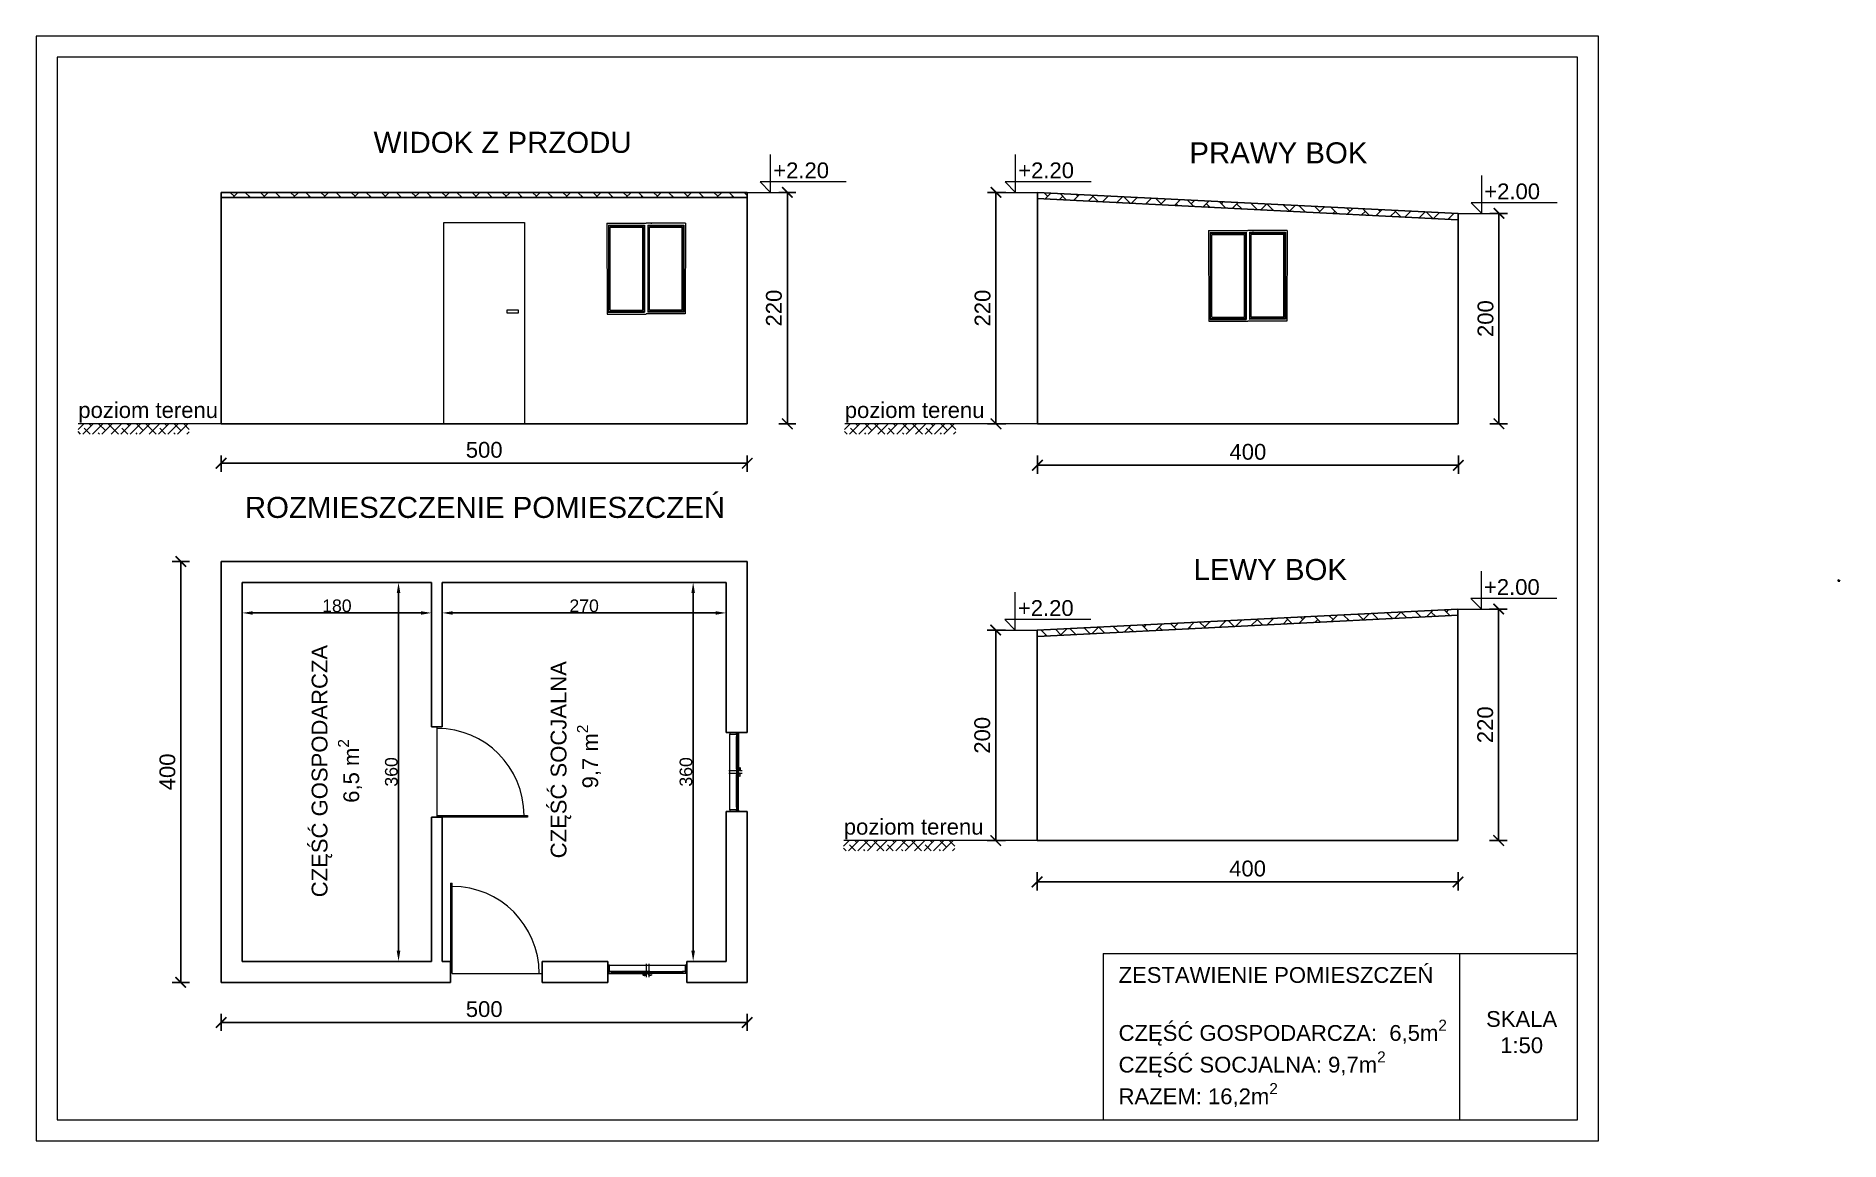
# Model space of a CAD drawing. Header units: centimetres. Extents: x 509 to 2223, y 834 to 1884.
import ezdxf
from ezdxf.enums import TextEntityAlignment as Align

# ---------------------------------------------------------------- set-up
doc = ezdxf.new("R2010")
doc.units = ezdxf.units.CM
doc.layers.get('0').update_dxf_attribs({"lineweight": 18})
doc.layers.add('obrys', color=10, linetype='Continuous', lineweight=25)
doc.layers.add('opisowa', color=30, linetype='Continuous', lineweight=13)
doc.styles.add('APLUS', font='arial.ttf', dxfattribs={"width": 0.6})
doc.styles.get("Standard").update_dxf_attribs({"font": 'arial.ttf'})
doc.dimstyles.new('ISO-25', dxfattribs={"dimtxt": 2.5, "dimasz": 2.5, "dimexe": 1.25, "dimexo": 0.625, "dimtad": 1, "dimtxsty": 'Standard', "dimcen": 2.5, "dimadec": 0, "dimazin": 0, "dimtfac": 1, "dimtmove": 0, "dimatfit": 3, "dimfxl": 1, "dimarcsym": 0})

# ---------------------------------------------------------------- blocks, each defined once
blk = doc.blocks.new('_ArchTick')
at = {"color": 0, "linetype": 'ByBlock', "const_width": 0.15}
blk.add_lwpolyline([(-0.5, -0.5), (0.5, 0.5)], dxfattribs=at)
blk = doc.blocks.new('*D1')
at = {"layer": 'Defpoints', "color": 0, "transparency": 16777216}
for p in [(684.6, 1515.1), (1184.6, 1515.1), (1184.6, 1477.6)]:
    blk.add_point(p, dxfattribs=at)
at = {"layer": 'opisowa', "color": 0, "lineweight": -2, "transparency": 16777216}
for p, q in [((684.6, 1485.1), (684.6, 1469.6)), ((684.6, 1477.6), (1184.6, 1477.6)), ((1184.6, 1485.1), (1184.6, 1469.6))]:
    blk.add_line(p, q, dxfattribs=at)
at = {"layer": 'opisowa', "color": 0, "lineweight": -2, "transparency": 16777216, "xscale": 10, "yscale": 10, "zscale": 10, "rotation": 180}
blk.add_blockref('_ArchTick', (684.6, 1477.6), dxfattribs=at)
at = {"layer": 'opisowa', "color": 0, "lineweight": -2, "transparency": 16777216, "xscale": 10, "yscale": 10, "zscale": 10}
blk.add_blockref('_ArchTick', (1184.6, 1477.6), dxfattribs=at)
at = {"layer": 'opisowa', "color": 0, "transparency": 16777216, "insert": (934.6, 1490.3), "char_height": 15, "attachment_point": 5}
blk.add_mtext('500', dxfattribs=at)
blk = doc.blocks.new('*D2')
at = {"layer": 'Defpoints', "color": 0, "transparency": 16777216}
for p in [(1184.6, 1735.1), (1222.7, 1735.1), (1184.6, 1515.1)]:
    blk.add_point(p, dxfattribs=at)
at = {"layer": 'opisowa', "color": 0, "lineweight": -2, "transparency": 16777216}
for p, q in [((1214.6, 1735.1), (1230.7, 1735.1)), ((1222.7, 1515.1), (1222.7, 1735.1)), ((1214.6, 1515.1), (1230.7, 1515.1))]:
    blk.add_line(p, q, dxfattribs=at)
at = {"layer": 'opisowa', "color": 0, "lineweight": -2, "transparency": 16777216, "xscale": 10, "yscale": 10, "zscale": 10}
for p, rotation in [((1222.7, 1735.1), 90), ((1222.7, 1515.1), 270)]:
    blk.add_blockref('_ArchTick', p, dxfattribs=dict(at, rotation=rotation))
at = {"layer": 'opisowa', "color": 0, "transparency": 16777216, "insert": (1210, 1625.1), "char_height": 15, "attachment_point": 5, "rotation": 90}
blk.add_mtext('220', dxfattribs=at)
blk = doc.blocks.new('*D3')
at = {"layer": 'Defpoints', "color": 0, "transparency": 16777216}
for p in [(1460.4, 1735.1), (1421, 1515.1), (1460.4, 1515.1)]:
    blk.add_point(p, dxfattribs=at)
at = {"layer": 'opisowa', "color": 0, "lineweight": -2, "transparency": 16777216}
for p, q in [((1430.4, 1735.1), (1413, 1735.1)), ((1421, 1735.1), (1421, 1515.1)), ((1430.4, 1515.1), (1413, 1515.1))]:
    blk.add_line(p, q, dxfattribs=at)
at = {"layer": 'opisowa', "color": 0, "lineweight": -2, "transparency": 16777216, "xscale": 10, "yscale": 10, "zscale": 10}
for p, rotation in [((1421, 1735.1), 90), ((1421, 1515.1), 270)]:
    blk.add_blockref('_ArchTick', p, dxfattribs=dict(at, rotation=rotation))
at = {"layer": 'opisowa', "color": 0, "transparency": 16777216, "insert": (1408.3, 1625.1), "char_height": 15, "attachment_point": 5, "rotation": 90}
blk.add_mtext('220', dxfattribs=at)
blk = doc.blocks.new('*D4')
at = {"layer": 'Defpoints', "color": 0, "transparency": 16777216}
for p in [(1460.4, 1515.1), (1860.4, 1515.1), (1860.4, 1475.7)]:
    blk.add_point(p, dxfattribs=at)
at = {"layer": 'opisowa', "color": 0, "lineweight": -2, "transparency": 16777216}
for p, q in [((1460.4, 1485.1), (1460.4, 1467.7)), ((1460.4, 1475.7), (1860.4, 1475.7)), ((1860.4, 1485.1), (1860.4, 1467.7))]:
    blk.add_line(p, q, dxfattribs=at)
at = {"layer": 'opisowa', "color": 0, "lineweight": -2, "transparency": 16777216, "xscale": 10, "yscale": 10, "zscale": 10, "rotation": 180}
blk.add_blockref('_ArchTick', (1460.4, 1475.7), dxfattribs=at)
at = {"layer": 'opisowa', "color": 0, "lineweight": -2, "transparency": 16777216, "xscale": 10, "yscale": 10, "zscale": 10}
blk.add_blockref('_ArchTick', (1860.4, 1475.7), dxfattribs=at)
at = {"layer": 'opisowa', "color": 0, "transparency": 16777216, "insert": (1660.4, 1488.4), "char_height": 15, "attachment_point": 5}
blk.add_mtext('400', dxfattribs=at)
blk = doc.blocks.new('*D5')
at = {"layer": 'Defpoints', "color": 0, "transparency": 16777216}
for p in [(1860.4, 1715.1), (1899, 1715.1), (1860.4, 1515.1)]:
    blk.add_point(p, dxfattribs=at)
at = {"layer": 'opisowa', "color": 0, "lineweight": -2, "transparency": 16777216}
for p, q in [((1890.4, 1715.1), (1907, 1715.1)), ((1899, 1515.1), (1899, 1715.1)), ((1890.4, 1515.1), (1907, 1515.1))]:
    blk.add_line(p, q, dxfattribs=at)
at = {"layer": 'opisowa', "color": 0, "lineweight": -2, "transparency": 16777216, "xscale": 10, "yscale": 10, "zscale": 10}
for p, rotation in [((1899, 1715.1), 90), ((1899, 1515.1), 270)]:
    blk.add_blockref('_ArchTick', p, dxfattribs=dict(at, rotation=rotation))
at = {"layer": 'opisowa', "color": 0, "transparency": 16777216, "insert": (1886.3, 1615.1), "char_height": 15, "attachment_point": 5, "rotation": 90}
blk.add_mtext('200', dxfattribs=at)
blk = doc.blocks.new('*D7')
at = {"layer": 'Defpoints', "color": 0, "transparency": 16777216}
for p in [(684.6, 984.3), (1184.6, 984.3), (1184.6, 946.2)]:
    blk.add_point(p, dxfattribs=at)
at = {"layer": 'opisowa', "color": 0, "lineweight": -2, "transparency": 16777216}
for p, q in [((684.6, 954.3), (684.6, 938.2)), ((684.6, 946.2), (1184.6, 946.2)), ((1184.6, 954.3), (1184.6, 938.2))]:
    blk.add_line(p, q, dxfattribs=at)
at = {"layer": 'opisowa', "color": 0, "lineweight": -2, "transparency": 16777216, "xscale": 10, "yscale": 10, "zscale": 10, "rotation": 180}
blk.add_blockref('_ArchTick', (684.6, 946.2), dxfattribs=at)
at = {"layer": 'opisowa', "color": 0, "lineweight": -2, "transparency": 16777216, "xscale": 10, "yscale": 10, "zscale": 10}
blk.add_blockref('_ArchTick', (1184.6, 946.2), dxfattribs=at)
at = {"layer": 'opisowa', "color": 0, "transparency": 16777216, "insert": (934.6, 958.8), "char_height": 15, "attachment_point": 5}
blk.add_mtext('500', dxfattribs=at)
blk = doc.blocks.new('*D8')
at = {"layer": 'Defpoints', "color": 0, "transparency": 16777216}
for p in [(646.2, 1384.3), (684.6, 1384.3), (684.6, 984.3)]:
    blk.add_point(p, dxfattribs=at)
at = {"layer": 'opisowa', "color": 0, "lineweight": -2, "transparency": 16777216}
for p, q in [((654.6, 1384.3), (638.2, 1384.3)), ((646.2, 984.3), (646.2, 1384.3)), ((654.6, 984.3), (638.2, 984.3))]:
    blk.add_line(p, q, dxfattribs=at)
at = {"layer": 'opisowa', "color": 0, "lineweight": -2, "transparency": 16777216, "xscale": 10, "yscale": 10, "zscale": 10}
for p, rotation in [((646.2, 1384.3), 90), ((646.2, 984.3), 270)]:
    blk.add_blockref('_ArchTick', p, dxfattribs=dict(at, rotation=rotation))
at = {"layer": 'opisowa', "color": 0, "transparency": 16777216, "insert": (633.6, 1184.3), "char_height": 15, "attachment_point": 5, "rotation": 90}
blk.add_mtext('400', dxfattribs=at)
blk = doc.blocks.new('*D9')
at = {"layer": 'Defpoints', "color": 0, "transparency": 16777216}
for p in [(1460.1, 1319.1), (1420.7, 1119.1), (1460.1, 1119.1)]:
    blk.add_point(p, dxfattribs=at)
at = {"layer": 'opisowa', "color": 0, "lineweight": -2, "transparency": 16777216}
for p, q in [((1430.1, 1319.1), (1412.7, 1319.1)), ((1420.7, 1319.1), (1420.7, 1119.1)), ((1430.1, 1119.1), (1412.7, 1119.1))]:
    blk.add_line(p, q, dxfattribs=at)
at = {"layer": 'opisowa', "color": 0, "lineweight": -2, "transparency": 16777216, "xscale": 10, "yscale": 10, "zscale": 10}
for p, rotation in [((1420.7, 1319.1), 90), ((1420.7, 1119.1), 270)]:
    blk.add_blockref('_ArchTick', p, dxfattribs=dict(at, rotation=rotation))
at = {"layer": 'opisowa', "color": 0, "transparency": 16777216, "insert": (1408, 1219.1), "char_height": 15, "attachment_point": 5, "rotation": 90}
blk.add_mtext('200', dxfattribs=at)
blk = doc.blocks.new('*D10')
at = {"layer": 'Defpoints', "color": 0, "transparency": 16777216}
for p in [(1460.1, 1119.1), (1860.1, 1119.1), (1860.1, 1079.7)]:
    blk.add_point(p, dxfattribs=at)
at = {"layer": 'opisowa', "color": 0, "lineweight": -2, "transparency": 16777216}
for p, q in [((1460.1, 1089.1), (1460.1, 1071.7)), ((1860.1, 1089.1), (1860.1, 1071.7)), ((1460.1, 1079.7), (1860.1, 1079.7))]:
    blk.add_line(p, q, dxfattribs=at)
at = {"layer": 'opisowa', "color": 0, "lineweight": -2, "transparency": 16777216, "xscale": 10, "yscale": 10, "zscale": 10, "rotation": 180}
blk.add_blockref('_ArchTick', (1460.1, 1079.7), dxfattribs=at)
at = {"layer": 'opisowa', "color": 0, "lineweight": -2, "transparency": 16777216, "xscale": 10, "yscale": 10, "zscale": 10}
blk.add_blockref('_ArchTick', (1860.1, 1079.7), dxfattribs=at)
at = {"layer": 'opisowa', "color": 0, "transparency": 16777216, "insert": (1660.1, 1092.4), "char_height": 15, "attachment_point": 5}
blk.add_mtext('400', dxfattribs=at)
blk = doc.blocks.new('*D11')
at = {"layer": 'Defpoints', "color": 0, "transparency": 16777216}
for p in [(1860.1, 1339.1), (1898.7, 1339.1), (1860.1, 1119.1)]:
    blk.add_point(p, dxfattribs=at)
at = {"layer": 'opisowa', "color": 0, "lineweight": -2, "transparency": 16777216}
for p, q in [((1890.1, 1339.1), (1906.7, 1339.1)), ((1898.7, 1119.1), (1898.7, 1339.1)), ((1890.1, 1119.1), (1906.7, 1119.1))]:
    blk.add_line(p, q, dxfattribs=at)
at = {"layer": 'opisowa', "color": 0, "lineweight": -2, "transparency": 16777216, "xscale": 10, "yscale": 10, "zscale": 10}
for p, rotation in [((1898.7, 1339.1), 90), ((1898.7, 1119.1), 270)]:
    blk.add_blockref('_ArchTick', p, dxfattribs=dict(at, rotation=rotation))
at = {"layer": 'opisowa', "color": 0, "transparency": 16777216, "insert": (1886, 1229.1), "char_height": 15, "attachment_point": 5, "rotation": 90}
blk.add_mtext('220', dxfattribs=at)
blk = doc.blocks.new('*D12')
at = {"layer": 'Defpoints', "color": 0, "transparency": 16777216}
for p in [(704.6, 1364.3), (884.6, 1364.3), (884.6, 1335.4)]:
    blk.add_point(p, dxfattribs=at)
at = {"layer": 'opisowa', "color": 0, "lineweight": -2, "transparency": 16777216}
blk.add_line((714.6, 1335.4), (874.6, 1335.4), dxfattribs=at)
at = {"layer": 'opisowa', "color": 0, "transparency": 16777216}
for points in [[(714.6, 1337), (714.6, 1333.7), (704.6, 1335.4)], [(874.6, 1337), (874.6, 1333.7), (884.6, 1335.4)]]:
    blk.add_solid(points, dxfattribs=at)
at = {"layer": 'opisowa', "color": 0, "transparency": 16777216, "insert": (794.6, 1342.1), "char_height": 12, "attachment_point": 5}
blk.add_mtext('180', dxfattribs=at)
blk = doc.blocks.new('*D13')
at = {"layer": 'Defpoints', "color": 0, "transparency": 16777216}
for p in [(853.2, 1364.3), (853.2, 1364.3), (884.6, 1004.3)]:
    blk.add_point(p, dxfattribs=at)
at = {"layer": 'opisowa', "color": 0, "lineweight": -2, "transparency": 16777216}
blk.add_line((853.2, 1014.3), (853.2, 1354.3), dxfattribs=at)
at = {"layer": 'opisowa', "color": 0, "transparency": 16777216}
for points in [[(851.5, 1354.3), (854.9, 1354.3), (853.2, 1364.3)], [(851.5, 1014.3), (854.9, 1014.3), (853.2, 1004.3)]]:
    blk.add_solid(points, dxfattribs=at)
at = {"layer": 'opisowa', "color": 0, "transparency": 16777216, "insert": (846.4, 1184.3), "char_height": 12, "attachment_point": 5, "rotation": 90}
blk.add_mtext('360', dxfattribs=at)
blk = doc.blocks.new('*D14')
at = {"layer": 'Defpoints', "color": 0, "transparency": 16777216}
for p in [(894.6, 1364.3), (1164.6, 1364.3), (1164.6, 1335.4)]:
    blk.add_point(p, dxfattribs=at)
at = {"layer": 'opisowa', "color": 0, "lineweight": -2, "transparency": 16777216}
blk.add_line((904.6, 1335.4), (1154.6, 1335.4), dxfattribs=at)
at = {"layer": 'opisowa', "color": 0, "transparency": 16777216}
for points in [[(904.6, 1337), (904.6, 1333.7), (894.6, 1335.4)], [(1154.6, 1337), (1154.6, 1333.7), (1164.6, 1335.4)]]:
    blk.add_solid(points, dxfattribs=at)
at = {"layer": 'opisowa', "color": 0, "transparency": 16777216, "insert": (1029.6, 1342.1), "char_height": 12, "attachment_point": 5}
blk.add_mtext('270', dxfattribs=at)
blk = doc.blocks.new('*D15')
at = {"layer": 'Defpoints', "color": 0, "transparency": 16777216}
for p in [(1133.2, 1364.3), (1133.2, 1364.3), (1164.6, 1004.3)]:
    blk.add_point(p, dxfattribs=at)
at = {"layer": 'opisowa', "color": 0, "lineweight": -2, "transparency": 16777216}
blk.add_line((1133.2, 1014.3), (1133.2, 1354.3), dxfattribs=at)
at = {"layer": 'opisowa', "color": 0, "transparency": 16777216}
for points in [[(1131.5, 1354.3), (1134.9, 1354.3), (1133.2, 1364.3)], [(1131.5, 1014.3), (1134.9, 1014.3), (1133.2, 1004.3)]]:
    blk.add_solid(points, dxfattribs=at)
at = {"layer": 'opisowa', "color": 0, "transparency": 16777216, "insert": (1126.4, 1184.3), "char_height": 12, "attachment_point": 5, "rotation": 90}
blk.add_mtext('360', dxfattribs=at)
blk = doc.blocks.new('A$C4302617a')
at = {"ltscale": 0.8}
blk.add_line((0, 0.7), (1.3, 0.7), dxfattribs=at)
for p in [(0.1, 1.3), (0.1, 0.1)]:
    blk.add_line(p, (0.1, 1.3))
blk.add_lwpolyline([(0.1, 1.3), (0.1, 1.4), (0, 1.4), (0, 1.3)], close=True, dxfattribs=at)
blk.add_lwpolyline([(0.1, 0), (0.1, 0.1), (1.4, 0.1), (1.4, 0), (0.1, 0), (0, 0), (0, 0), (0.1, 0), (0.1, 0)])
blk.add_circle((1.5, 0.7), 0.164)
blk.add_arc((0.1, 0.1), 1.25, 0, 90)
at = {"style": 'APLUS'}
blk.add_attdef('D', text='', height=0.129, rotation=270, dxfattribs=at).set_placement((1.5, 0.7), align=Align.MIDDLE_CENTER)

msp = doc.modelspace()

# ---------------------------------------------------------------- hatches: boundary and pattern name
h = msp.add_hatch()
h.set_pattern_fill('AR-HBONE', color=256, scale=0.1)
h.set_pattern_definition([(45, (-31.417, 0), (0, 14.36841), [30.48, -10.16]), (135, (-24.233, 7.184), (1e-15, 14.36841), [30.48, -10.16])])
h.paths.add_polyline_path([(1860.368, 1709.09), (1860.368, 1715.098), (1460.368, 1735.098), (1460.368, 1729.09)])
h = msp.add_hatch()
h.set_pattern_fill('ANSI38', color=256, scale=2)
h.set_pattern_definition([(45, (-0.151, 0), (-4.490128, 4.490128), []), (135, (-0.151, 0), (-13.470384, 4.490128), [15.875, -9.525])])
h.paths.add_polyline_path([(654.344, 1515.098), (548.66, 1515.098), (548.66, 1505.33), (654.344, 1505.33)])
h = msp.add_hatch()
h.set_pattern_fill('ANSI38', color=256, scale=2)
h.set_pattern_definition([(45, (728.286, 0), (-4.490128, 4.490128), []), (135, (728.286, 0), (-13.470384, 4.490128), [15.875, -9.525])])
h.paths.add_polyline_path([(1382.781, 1515.098), (1277.097, 1515.098), (1277.097, 1505.33), (1382.781, 1505.33)])
h = msp.add_hatch()
h.set_pattern_fill('AR-HBONE', color=256, scale=0.1)
h.set_pattern_definition([(45, (-18.834, 0), (0, 14.36841), [30.48, -10.16]), (135, (-11.65, 7.184), (1e-15, 14.36841), [30.48, -10.16])])
h.paths.add_polyline_path([(1460.068, 1319.121), (1460.068, 1313.113), (1860.068, 1333.113), (1860.068, 1339.121)])
for points in [[(1176.146, 1220.903, 1), (1176.146, 1220.548, 1)], [(1176.146, 1147.657, 1), (1176.146, 1148.012, 1)], [(1052.965, 992.753, 1), (1053.32, 992.753, 1)], [(1126.211, 992.753, 1), (1125.856, 992.753, 1)]]:
    msp.add_hatch(color=256).paths.add_polyline_path(points)
h = msp.add_hatch()
h.set_pattern_fill('ANSI38', color=256, scale=2)
h.set_pattern_definition([(45, (727.351, -395.977), (-4.490128, 4.490128), []), (135, (727.351, -395.977), (-13.470384, 4.490128), [15.875, -9.525])])
h.paths.add_polyline_path([(1381.846, 1119.121), (1276.162, 1119.121), (1276.162, 1109.353), (1381.846, 1109.353)])
at = {"layer": 'opisowa'}
h = msp.add_hatch(dxfattribs=at)
h.set_pattern_fill('AR-HBONE', color=256, scale=0.1)
h.paths.add_polyline_path([(1184.619, 1735.098), (684.619, 1735.098), (684.619, 1730.236), (1184.619, 1730.236)])

# ---------------------------------------------------------------- linework, layer by layer
for p, q in [((508.719, 1883.606), (508.719, 833.606)), ((1993.719, 1883.606), (508.719, 1883.606)), ((1993.719, 833.606), (1993.719, 1883.606)), ((1973.719, 1863.606), (528.719, 1863.606)), ((528.719, 1863.606), (528.719, 853.606)), ((1973.719, 853.606), (1973.719, 1863.606)), ((1051.256, 1705.701), (1088.383, 1705.701)), ((1051.256, 1705.701), (1088.383, 1705.701)), ((1051.264, 1705.701), (1051.4, 1619.451)), ((1052.667, 1703.936), (1052.58, 1621.216)), ((1052.667, 1703.936), (1086.909, 1703.97)), ((1053.081, 1703.201), (1086.495, 1703.234)), ((1053.081, 1621.95), (1053.081, 1703.201)), ((1054.318, 1623.187), (1054.318, 1701.99)), ((1054.318, 1701.99), (1085.258, 1701.96)), ((1085.258, 1623.156), (1085.258, 1701.96)), ((1085.258, 1623.187), (1085.258, 1701.96)), ((1086.495, 1621.917), (1086.495, 1703.234)), ((1086.909, 1703.97), (1086.996, 1621.182)), ((1125.775, 1705.812), (1088.648, 1705.812)), ((1090.122, 1704.011), (1090.035, 1621.261)), ((1090.122, 1704.011), (1124.365, 1704.045)), ((1090.536, 1703.276), (1123.951, 1703.309)), ((1090.536, 1621.997), (1090.536, 1703.276)), ((1091.774, 1702.04), (1122.713, 1702.07)), ((1091.774, 1623.266), (1091.774, 1702.04)), ((1091.774, 1623.236), (1091.774, 1702.04)), ((1093.043, 1705.813), (1093.837, 1705.781)), ((1122.713, 1702.07), (1096.756, 1702.044)), ((1096.756, 1702.07), (1122.713, 1702.044)), ((1122.713, 1623.266), (1122.713, 1702.07)), ((1123.951, 1622.03), (1123.951, 1703.309)), ((1124.365, 1704.045), (1124.451, 1621.295)), ((1125.768, 1705.812), (1125.632, 1619.53)), ((1623.097, 1698.84), (1660.224, 1698.84)), ((1623.097, 1698.84), (1660.224, 1698.84)), ((1623.104, 1698.84), (1623.24, 1612.59)), ((1697.616, 1698.952), (1660.489, 1698.952)), ((1664.884, 1698.953), (1665.678, 1698.92)), ((1697.608, 1698.952), (1697.472, 1612.67)), ((1624.507, 1697.076), (1624.421, 1614.355)), ((1624.507, 1697.076), (1658.75, 1697.109)), ((1624.922, 1696.341), (1658.336, 1696.374)), ((1624.922, 1615.09), (1624.922, 1696.341)), ((1626.159, 1616.326), (1626.159, 1695.13)), ((1626.159, 1695.13), (1657.098, 1695.099)), ((1657.098, 1616.296), (1657.098, 1695.099)), ((1657.098, 1616.326), (1657.098, 1695.099)), ((1658.336, 1615.057), (1658.336, 1696.374)), ((1658.75, 1697.109), (1658.837, 1614.321)), ((1661.963, 1697.15), (1661.876, 1614.401)), ((1661.963, 1697.15), (1696.205, 1697.184)), ((1662.377, 1696.416), (1695.791, 1696.449)), ((1662.377, 1615.137), (1662.377, 1696.416)), ((1663.614, 1695.179), (1694.554, 1695.21)), ((1663.614, 1616.406), (1663.614, 1695.179)), ((1663.614, 1616.376), (1663.614, 1695.179)), ((1694.554, 1695.21), (1668.597, 1695.184)), ((1668.597, 1695.21), (1694.554, 1695.184)), ((1694.554, 1616.406), (1694.554, 1695.21)), ((1695.791, 1615.17), (1695.791, 1696.449)), ((1696.205, 1697.184), (1696.292, 1614.435)), ((1054.318, 1623.187), (1054.318, 1671.452)), ((1085.258, 1623.156), (1085.258, 1671.421)), ((1091.774, 1623.236), (1091.774, 1671.501)), ((1122.713, 1623.266), (1122.713, 1671.532)), ((1626.159, 1616.326), (1626.159, 1664.592)), ((1657.098, 1616.296), (1657.098, 1664.561)), ((1663.614, 1616.376), (1663.614, 1664.641)), ((1694.554, 1616.406), (1694.554, 1664.671)), ((1051.4, 1619.451), (1088.527, 1619.451)), ((1052.575, 1621.216), (1086.996, 1621.182)), ((1053.081, 1621.95), (1086.495, 1621.917)), ((1054.318, 1623.187), (1085.258, 1623.187)), ((1125.632, 1619.53), (1088.504, 1619.53)), ((1124.456, 1621.295), (1090.035, 1621.261)), ((1123.951, 1622.03), (1090.536, 1621.997)), ((1122.713, 1623.266), (1091.774, 1623.266)), ((1623.24, 1612.59), (1660.368, 1612.59)), ((1624.416, 1614.355), (1658.837, 1614.321)), ((1624.922, 1615.09), (1658.336, 1615.057)), ((1626.159, 1616.326), (1657.098, 1616.326)), ((1697.472, 1612.67), (1660.345, 1612.67)), ((1696.297, 1614.435), (1661.876, 1614.401)), ((1695.791, 1615.17), (1662.377, 1615.137)), ((1694.554, 1616.406), (1663.614, 1616.406)), ((684.619, 1515.098), (548.846, 1515.098)), ((896.324, 1515.098), (972.914, 1515.098)), ((1460.368, 1515.098), (1277.284, 1515.098)), ((1860.068, 1339.121), (1902.998, 1339.121)), ((1417.138, 1319.121), (1460.068, 1319.121)), ((889.897, 1225.576), (889.897, 1227.228)), ((889.897, 1142.984), (889.897, 1225.576)), ((1168.147, 1148.303), (1168.147, 1220.256)), ((1174.404, 1186.783), (1174.404, 1217.91)), ((1174.529, 1217.91), (1174.529, 1186.783)), ((1174.873, 1217.597), (1174.873, 1187.095)), ((1175.499, 1217.597), (1175.499, 1187.095)), ((1175.843, 1217.91), (1175.843, 1186.783)), ((1175.968, 1186.783), (1175.968, 1217.91)), ((1176.281, 1221.821), (1176.281, 1220.84)), ((1176.281, 1220.611), (1176.281, 1186.235)), ((1166.984, 1185.766), (1179.78, 1185.766)), ((1166.984, 1183.185), (1179.714, 1183.185)), ((1176.281, 1183.576), (1176.281, 1184.984)), ((1174.404, 1181.777), (1174.404, 1150.65)), ((1174.529, 1150.65), (1174.529, 1181.777)), ((1174.873, 1150.962), (1174.873, 1181.464)), ((1175.499, 1182.012), (1175.968, 1182.012)), ((1175.499, 1150.962), (1175.499, 1181.464)), ((1175.843, 1150.65), (1175.843, 1181.777)), ((1175.968, 1181.777), (1175.968, 1150.65)), ((1176.281, 1147.949), (1176.281, 1182.403)), ((893.2, 1141.332), (886.593, 1141.332)), ((889.897, 1141.332), (889.897, 1142.984)), ((889.897, 1142.984), (975.77, 1142.984)), ((975.77, 1141.332), (893.2, 1141.332)), ((975.77, 1142.984), (975.77, 1141.332)), ((1176.281, 1146.739), (1176.281, 1147.719)), ((1460.068, 1119.121), (1276.349, 1119.121)), ((902.564, 1078.708), (902.564, 996.139)), ((902.564, 1078.708), (904.216, 1078.708)), ((904.216, 992.836), (904.216, 1078.708)), ((1522.808, 1011.796), (1973.719, 1011.796)), ((1522.808, 1011.796), (1522.808, 853.606)), ((1861.588, 1011.796), (1861.588, 853.606)), ((1053.611, 1000.752), (1125.565, 1000.752)), ((1087.085, 994.495), (1055.958, 994.495)), ((1055.958, 994.37), (1087.085, 994.37)), ((1088.493, 1001.915), (1088.493, 989.185)), ((1091.074, 1001.915), (1091.074, 989.119)), ((1092.091, 994.495), (1123.218, 994.495)), ((1123.218, 994.37), (1092.091, 994.37)), ((904.216, 992.836), (989.583, 992.836)), ((1052.047, 992.618), (1053.027, 992.618)), ((1053.257, 992.618), (1087.711, 992.618)), ((1055.958, 993.056), (1087.085, 993.056)), ((1087.085, 992.931), (1055.958, 992.931)), ((1056.271, 994.026), (1086.772, 994.026)), ((1056.271, 993.4), (1086.772, 993.4)), ((1087.32, 993.4), (1087.32, 992.931)), ((1088.884, 992.618), (1090.292, 992.618)), ((1125.919, 992.618), (1091.543, 992.618)), ((1123.218, 993.056), (1092.091, 993.056)), ((1092.091, 992.931), (1123.218, 992.931)), ((1122.905, 994.026), (1092.404, 994.026)), ((1122.905, 993.4), (1092.404, 993.4)), ((1127.129, 992.618), (1126.148, 992.618)), ((528.719, 853.606), (1973.719, 853.606)), ((508.719, 833.606), (1993.719, 833.606))]:
    msp.add_line(p, q)
for points in [[(896.324, 1706.572), (972.914, 1706.572), (972.914, 1515.098), (896.324, 1515.098)], [(896.324, 1706.572), (972.914, 1706.572), (972.914, 1515.098), (896.324, 1515.098)], [(967.337, 1623.193), (956.23, 1623.193), (956.23, 1620.709), (967.337, 1620.709)], [(967.337, 1623.193), (956.23, 1623.193), (956.23, 1620.709), (967.337, 1620.709)], [(1174.248, 1220.256), (1174.248, 1220.882), (1175.968, 1220.882), (1175.968, 1221.821), (1168.147, 1221.821), (1168.147, 1220.256)], [(1175.343, 1186.626), (1175.343, 1218.067), (1175.03, 1218.067), (1175.03, 1186.626)], [(1176.5, 1185.894), (1176.5, 1185.325), (1176.681, 1185.325), (1176.681, 1185.894)], [(1176.5, 1182.666), (1176.5, 1183.235), (1176.681, 1183.235), (1176.681, 1182.666)], [(1175.343, 1150.493), (1175.343, 1181.934), (1175.03, 1181.934), (1175.03, 1150.493)], [(1175.968, 1146.739), (1175.968, 1147.678), (1174.248, 1147.678), (1174.248, 1148.303), (1168.147, 1148.303), (1168.147, 1146.739)], [(1052.047, 992.931), (1052.986, 992.931), (1052.986, 994.651), (1053.611, 994.651), (1053.611, 1000.752), (1052.047, 1000.752)], [(1125.565, 994.651), (1126.19, 994.651), (1126.19, 992.931), (1127.129, 992.931), (1127.129, 1000.752), (1125.565, 1000.752)], [(1055.801, 993.556), (1087.242, 993.556), (1087.242, 993.869), (1055.801, 993.869)], [(1087.974, 992.399), (1088.543, 992.399), (1088.543, 992.218), (1087.974, 992.218)], [(1091.202, 992.399), (1090.633, 992.399), (1090.633, 992.218), (1091.202, 992.218)], [(1091.934, 993.556), (1123.375, 993.556), (1123.375, 993.869), (1091.934, 993.869)]]:
    msp.add_lwpolyline(points, close=True)
for points in [[(1175.968, 1218.223), (1175.968, 1220.726), (1174.404, 1220.726), (1174.404, 1217.91), (1174.529, 1217.91, 0.41421356), (1174.842, 1217.597), (1174.873, 1217.597), (1174.873, 1218.223)], [(1175.843, 1217.91), (1175.968, 1217.91), (1175.968, 1218.145), (1175.499, 1218.145), (1175.499, 1217.597), (1175.53, 1217.597, 0.41421356)], [(1175.968, 1184.436), (1175.968, 1186.47), (1174.873, 1186.47), (1174.873, 1187.095), (1174.842, 1187.095, 0.41421356), (1174.529, 1186.783), (1174.404, 1186.783), (1174.404, 1183.654), (1175.03, 1183.654), (1175.03, 1184.436)], [(1175.968, 1182.09), (1175.968, 1184.28), (1175.186, 1184.28), (1175.186, 1183.498), (1174.404, 1183.498), (1174.404, 1181.777), (1174.529, 1181.777, 0.41421356), (1174.842, 1181.464), (1174.873, 1181.464), (1174.873, 1182.09)], [(1175.968, 1186.548), (1175.968, 1186.783), (1175.843, 1186.783, 0.41421356), (1175.53, 1187.095), (1175.499, 1187.095), (1175.499, 1186.548)], [(1176.689, 1185.894, -1), (1176.838, 1185.894), (1176.838, 1185.341, -1), (1176.689, 1185.341)], [(1176.689, 1182.666, 1), (1176.838, 1182.666), (1176.838, 1183.219, 1), (1176.689, 1183.219)], [(1175.843, 1181.777), (1175.968, 1181.777), (1175.968, 1182.012), (1175.499, 1182.012), (1175.499, 1181.464), (1175.53, 1181.464, 0.41421356)], [(1175.968, 1147.834), (1175.968, 1150.337), (1174.873, 1150.337), (1174.873, 1150.962), (1174.842, 1150.962, 0.41421356), (1174.529, 1150.65), (1174.404, 1150.65), (1174.404, 1147.834)], [(1175.968, 1150.415), (1175.968, 1150.65), (1175.843, 1150.65, 0.41421356), (1175.53, 1150.962), (1175.499, 1150.962), (1175.499, 1150.415)], [(1053.142, 992.931), (1055.645, 992.931), (1055.645, 994.026), (1056.271, 994.026), (1056.271, 994.057, 0.41421356), (1055.958, 994.37), (1055.958, 994.495), (1053.142, 994.495)], [(1087.398, 992.931), (1089.588, 992.931), (1089.588, 993.713), (1088.806, 993.713), (1088.806, 994.495), (1087.085, 994.495), (1087.085, 994.37, 0.41421356), (1086.772, 994.057), (1086.772, 994.026), (1087.398, 994.026)], [(1089.744, 992.931), (1091.778, 992.931), (1091.778, 994.026), (1092.404, 994.026), (1092.404, 994.057, 0.41421356), (1092.091, 994.37), (1092.091, 994.495), (1088.962, 994.495), (1088.962, 993.869), (1089.744, 993.869)], [(1123.531, 992.931), (1126.034, 992.931), (1126.034, 994.495), (1123.218, 994.495), (1123.218, 994.37, 0.41421356), (1122.905, 994.057), (1122.905, 994.026), (1123.531, 994.026)], [(1055.723, 992.931), (1055.958, 992.931), (1055.958, 993.056, 0.41421356), (1056.271, 993.369), (1056.271, 993.4), (1055.723, 993.4)], [(1087.085, 993.056), (1087.085, 992.931), (1087.32, 992.931), (1087.32, 993.4), (1086.772, 993.4), (1086.772, 993.369, 0.41421356)], [(1087.974, 992.21, 1), (1087.974, 992.061), (1088.527, 992.061, 1), (1088.527, 992.21)], [(1091.202, 992.21, -1), (1091.202, 992.061), (1090.649, 992.061, -1), (1090.649, 992.21)], [(1091.856, 992.931), (1092.091, 992.931), (1092.091, 993.056, 0.41421356), (1092.404, 993.369), (1092.404, 993.4), (1091.856, 993.4)], [(1123.218, 993.056), (1123.218, 992.931), (1123.453, 992.931), (1123.453, 993.4), (1122.905, 993.4), (1122.905, 993.369, 0.41421356)]]:
    msp.add_lwpolyline(points, format="xyb", close=True)
for points in [[(1175.968, 1186.235), (1176.281, 1186.235), (1176.281, 1184.984), (1175.968, 1184.984)], [(1175.968, 1182.325), (1176.281, 1182.325), (1176.281, 1183.576), (1175.968, 1183.576)], [(1176.281, 1185.124), (1176.438, 1185.124), (1176.438, 1186.095), (1176.281, 1186.095)], [(1176.281, 1183.436), (1176.438, 1183.436), (1176.438, 1182.465), (1176.281, 1182.465)], [(1087.633, 992.931), (1087.633, 992.618), (1088.884, 992.618), (1088.884, 992.931)], [(1088.744, 992.618), (1088.744, 992.461), (1087.773, 992.461), (1087.773, 992.618)], [(1091.543, 992.931), (1091.543, 992.618), (1090.292, 992.618), (1090.292, 992.931)], [(1090.432, 992.618), (1090.432, 992.461), (1091.403, 992.461), (1091.403, 992.618)]]:
    msp.add_lwpolyline(points)
for points in [[(1176.838, 1185.831, 0.32871419), (1177.541, 1186.563, 0.14641002), (1177.328, 1188.035, -1.20661693), (1177.721, 1188.227, -0.14720019), (1178.001, 1186.502, -0.34539225), (1176.838, 1185.363)], [(1176.838, 1182.728, -0.32871419), (1177.541, 1181.997, -0.14641002), (1177.328, 1180.525, 1.20661693), (1177.721, 1180.333, 0.14720019), (1178.001, 1182.058, 0.34539225), (1176.838, 1183.197)], [(1088.036, 992.061, -0.32871419), (1087.305, 991.358, -0.14641002), (1085.833, 991.571, 1.20661693), (1085.641, 991.178, 0.14720019), (1087.366, 990.898, 0.34539225), (1088.505, 992.061)], [(1091.14, 992.061, 0.32871419), (1091.871, 991.358, 0.14641002), (1093.343, 991.571, -1.20661693), (1093.535, 991.178, -0.14720019), (1091.81, 990.898, -0.34539225), (1090.671, 992.061)]]:
    msp.add_lwpolyline(points, format="xyb")
for centre in [(1176.146, 1220.726), (1176.146, 1147.834), (1176.146, 1147.834), (1053.142, 992.753), (1053.142, 992.753), (1126.034, 992.753)]:
    msp.add_circle(centre, 0.177)
for centre in [(889.897, 1142.984), (904.216, 992.836)]:
    msp.add_arc(centre, 82.592, 0, 90)
at = {"layer": 'obrys'}
for p, q in [((1184.619, 1735.098), (684.619, 1735.098)), ((684.619, 1735.098), (684.619, 1515.098)), ((1184.619, 1515.098), (1184.619, 1735.098)), ((1460.368, 1515.098), (1460.368, 1735.098)), ((1460.368, 1735.098), (1860.368, 1715.098)), ((684.619, 1730.236), (1184.619, 1730.236)), ((1460.068, 1729.105), (1860.068, 1709.105)), ((1860.368, 1515.098), (1860.368, 1715.098)), ((684.619, 1515.098), (1184.619, 1515.098)), ((1460.368, 1515.098), (1860.368, 1515.098)), ((684.619, 1384.28), (684.619, 984.28)), ((1184.619, 1384.28), (684.619, 1384.28)), ((1184.619, 1221.821), (1184.619, 1384.28)), ((704.619, 1364.28), (704.619, 1004.28)), ((884.619, 1364.28), (704.619, 1364.28)), ((884.619, 1227.228), (884.619, 1364.28)), ((1164.619, 1364.28), (894.619, 1364.28)), ((894.619, 1227.228), (894.619, 1364.28)), ((1164.619, 1221.821), (1164.619, 1364.28)), ((1860.068, 1339.121), (1460.068, 1319.121)), ((1860.068, 1119.121), (1860.068, 1339.121)), ((1860.368, 1333.128), (1460.368, 1313.128)), ((1460.068, 1119.121), (1460.068, 1319.121)), ((894.619, 1227.228), (884.619, 1227.228)), ((1184.619, 1221.821), (1164.619, 1221.821)), ((884.619, 1004.28), (884.619, 1141.332)), ((894.619, 1141.332), (884.619, 1141.332)), ((894.619, 1004.28), (894.619, 1141.332)), ((1164.619, 1004.28), (1164.619, 1146.739)), ((1184.619, 1146.739), (1164.619, 1146.739)), ((1184.619, 984.28), (1184.619, 1146.739)), ((1860.068, 1119.121), (1460.068, 1119.121)), ((704.619, 1004.28), (884.619, 1004.28)), ((894.619, 1004.28), (902.564, 1004.28)), ((902.564, 1004.28), (902.564, 984.28)), ((989.583, 1004.28), (1052.047, 1004.28)), ((989.583, 1004.28), (989.583, 984.28)), ((1052.047, 984.28), (1052.047, 1004.28)), ((1127.129, 984.28), (1127.129, 1004.28)), ((1127.129, 1004.28), (1164.619, 1004.28)), ((684.619, 984.28), (902.564, 984.28)), ((989.583, 984.28), (1052.047, 984.28)), ((1127.129, 984.28), (1184.619, 984.28))]:
    msp.add_line(p, q, dxfattribs=at)
at = {"layer": 'opisowa'}
for p, q in [((1206.845, 1735.098), (1206.845, 1771.016)), ((1439.664, 1735.098), (1439.664, 1771.016)), ((1882.594, 1715.098), (1882.594, 1751.016)), ((1184.619, 1735.098), (1227.549, 1735.098)), ((1278.495, 1745.098), (1196.845, 1745.098)), ((1196.845, 1745.098), (1206.845, 1735.098)), ((1206.845, 1735.098), (1206.845, 1745.098)), ((1417.437, 1735.098), (1460.368, 1735.098)), ((1511.314, 1745.098), (1429.664, 1745.098)), ((1429.664, 1745.098), (1439.664, 1735.098)), ((1439.664, 1735.098), (1439.664, 1745.098)), ((1860.368, 1715.098), (1903.298, 1715.098)), ((1954.244, 1725.098), (1872.594, 1725.098)), ((1872.594, 1725.098), (1882.594, 1715.098)), ((1882.594, 1715.098), (1882.594, 1725.098)), ((1882.294, 1339.121), (1882.294, 1375.039)), ((1439.364, 1319.121), (1439.364, 1355.039)), ((1953.944, 1349.121), (1872.294, 1349.121)), ((1872.294, 1349.121), (1882.294, 1339.121)), ((1882.294, 1339.121), (1882.294, 1349.121)), ((1511.014, 1329.121), (1429.364, 1329.121)), ((1429.364, 1329.121), (1439.364, 1319.121)), ((1439.364, 1319.121), (1439.364, 1329.121))]:
    msp.add_line(p, q, dxfattribs=at)

# ---------------------------------------------------------------- block references
msp.add_blockref('A$C4302617a', (2221.435, 1365.426))

# ---------------------------------------------------------------- texts
at = {"attachment_point": 1}
for s, width, insert, char_height in [('WIDOK Z PRZODU', 446.6318, (829.48, 1792.615), 20), ('PRAWY BOK', 446.6318, (1604.827, 1782.615), 20), ('ROZMIESZCZENIE POMIESZCZEŃ', 492.7097, (707.137, 1445.683), 20), ('LEWY BOK', 446.6318, (1608.677, 1386.638), 20), ('poziom terenu', 446.6318, (1276.349, 1139.684), 15), ('\\A1;ZESTAWIENIE POMIESZCZEŃ\\P\\PCZĘŚĆ GOSPODARCZA:  6,5m{\\H0.7x;\\S2^ ;}\\PCZĘŚĆ SOCJALNA: 9,7m{\\H0.7x;\\S2^ ;}\\P\\pxql;RAZEM: 16,2m{\\H0.7x;\\S2^ ;}', 335.90285, (1537.517, 998.826), 15), ('\\A1;\\pxqc;SKALA \\P1:50', 68.22645, (1886.448, 957.024), 15)]:
    msp.add_mtext_dynamic_manual_height_columns(s, width=width, gutter_width=12.5, heights=[0], dxfattribs=dict(at, insert=insert, char_height=char_height))
at = {"layer": 'opisowa', "char_height": 15, "attachment_point": 1}
for s, width, insert in [('+2.20', 25.78887, (1209.29, 1763.516)), ('+2.20', 25.78887, (1442.108, 1763.516)), ('+2.00', 25.78887, (1885.038, 1743.516)), ('poziom terenu', 446.6318, (548.846, 1535.661)), ('poziom terenu', 446.6318, (1277.284, 1535.661)), ('+2.00', 25.78887, (1884.739, 1367.539)), ('+2.20', 25.78887, (1441.808, 1347.539))]:
    msp.add_mtext_dynamic_manual_height_columns(s, width=width, gutter_width=12.5, heights=[0], dxfattribs=dict(at, insert=insert))
at = {"layer": 'opisowa', "char_height": 15, "attachment_point": 1, "rotation": 90}
for s, width, insert in [('\\A1;CZĘŚĆ GOSPODARCZA\\P\\pxqc;6,5 m{\\H0.7x;\\S2^ ;}', 240.09857, (770.638, 1065.177)), ('\\A1;CZĘŚĆ SOCJALNA\\P\\pxqc;9,7 m{\\H0.7x;\\S2^ ;}', 193.51875, (997.789, 1102.162))]:
    msp.add_mtext_dynamic_manual_height_columns(s, width=width, gutter_width=12.5, heights=[0], dxfattribs=dict(at, insert=insert))

# ---------------------------------------------------------------- dimensions: what is measured, and where the dimension line sits
at = {"layer": 'opisowa'}
for base, p1, p2, override, picture, middle in [((1222.677, 1735.098), (1184.619, 1515.098), (1184.619, 1735.098), {"dimtxt": 15, "dimasz": 10, "dimexe": 8, "dimexo": 30, "dimgap": 5, "dimblk1": 'ArchTick', "dimblk2": 'ArchTick', "dimsah": 1}, '*D2', (1210.019, 1625.098)), ((1420.975, 1515.098), (1460.368, 1735.098), (1460.368, 1515.098), {"dimtxt": 15, "dimasz": 10, "dimexe": 8, "dimexo": 30, "dimgap": 5, "dimblk1": 'ArchTick', "dimblk2": 'ArchTick', "dimsah": 1}, '*D3', (1408.317, 1625.098)), ((1898.958, 1715.098), (1860.368, 1515.098), (1860.368, 1715.098), {"dimtxt": 15, "dimasz": 10, "dimexe": 8, "dimexo": 30, "dimgap": 5, "dimblk1": 'ArchTick', "dimblk2": 'ArchTick', "dimsah": 1}, '*D5', (1886.299, 1615.098)), ((646.218, 1384.28), (684.619, 984.28), (684.619, 1384.28), {"dimtxt": 15, "dimasz": 10, "dimexe": 8, "dimexo": 30, "dimgap": 5, "dimblk1": 'ArchTick', "dimblk2": 'ArchTick', "dimsah": 1}, '*D8', (633.559, 1184.28)), ((853.188, 1364.28), (884.619, 1004.28), (853.188, 1364.28), {"dimtxt": 12, "dimasz": 10, "dimse1": 1, "dimse2": 1}, '*D13', (846.432, 1184.28)), ((1133.188, 1364.28), (1164.619, 1004.28), (1133.188, 1364.28), {"dimtxt": 12, "dimasz": 10, "dimse1": 1, "dimse2": 1}, '*D15', (1126.432, 1184.28)), ((1898.658, 1339.121), (1860.068, 1119.121), (1860.068, 1339.121), {"dimtxt": 15, "dimasz": 10, "dimexe": 8, "dimexo": 30, "dimgap": 5, "dimblk1": 'ArchTick', "dimblk2": 'ArchTick', "dimsah": 1}, '*D11', (1886, 1229.121)), ((1420.676, 1119.121), (1460.068, 1319.121), (1460.068, 1119.121), {"dimtxt": 15, "dimasz": 10, "dimexe": 8, "dimexo": 30, "dimgap": 5, "dimblk1": 'ArchTick', "dimblk2": 'ArchTick', "dimsah": 1}, '*D9', (1408.017, 1219.121))]:
    dim = msp.add_linear_dim(base=base, p1=p1, p2=p2, angle=90, dimstyle='ISO-25', override=override, dxfattribs=at)
    dim.commit()
    dim.dimension.update_dxf_attribs({"geometry": picture, "text_midpoint": middle})
for base, p1, p2, override, picture, middle in [((1184.619, 1477.633), (684.619, 1515.098), (1184.619, 1515.098), {"dimtxt": 15, "dimasz": 10, "dimexe": 8, "dimexo": 30, "dimgap": 5, "dimblk1": 'ArchTick', "dimblk2": 'ArchTick', "dimsah": 1}, '*D1', (934.619, 1490.292)), ((1860.368, 1475.699), (1460.368, 1515.098), (1860.368, 1515.098), {"dimtxt": 15, "dimasz": 10, "dimexe": 8, "dimexo": 30, "dimgap": 5, "dimblk1": 'ArchTick', "dimblk2": 'ArchTick', "dimsah": 1}, '*D4', (1660.368, 1488.358)), ((884.619, 1335.372), (704.619, 1364.28), (884.619, 1364.28), {"dimtxt": 12, "dimasz": 10, "dimse1": 1, "dimse2": 1}, '*D12', (794.619, 1342.123)), ((1164.619, 1335.372), (894.619, 1364.28), (1164.619, 1364.28), {"dimtxt": 12, "dimasz": 10, "dimse1": 1, "dimse2": 1}, '*D14', (1029.619, 1342.123)), ((1860.068, 1079.723), (1460.068, 1119.121), (1860.068, 1119.121), {"dimtxt": 15, "dimasz": 10, "dimexe": 8, "dimexo": 30, "dimgap": 5, "dimblk1": 'ArchTick', "dimblk2": 'ArchTick', "dimsah": 1}, '*D10', (1660.068, 1092.381)), ((1184.619, 946.176), (684.619, 984.28), (1184.619, 984.28), {"dimtxt": 15, "dimasz": 10, "dimexe": 8, "dimexo": 30, "dimgap": 5, "dimblk1": 'ArchTick', "dimblk2": 'ArchTick', "dimsah": 1}, '*D7', (934.619, 958.835))]:
    dim = msp.add_linear_dim(base=base, p1=p1, p2=p2, dimstyle='ISO-25', override=override, dxfattribs=at)
    dim.commit()
    dim.dimension.update_dxf_attribs({"geometry": picture, "text_midpoint": middle})

doc.saveas('drawing.dxf')
